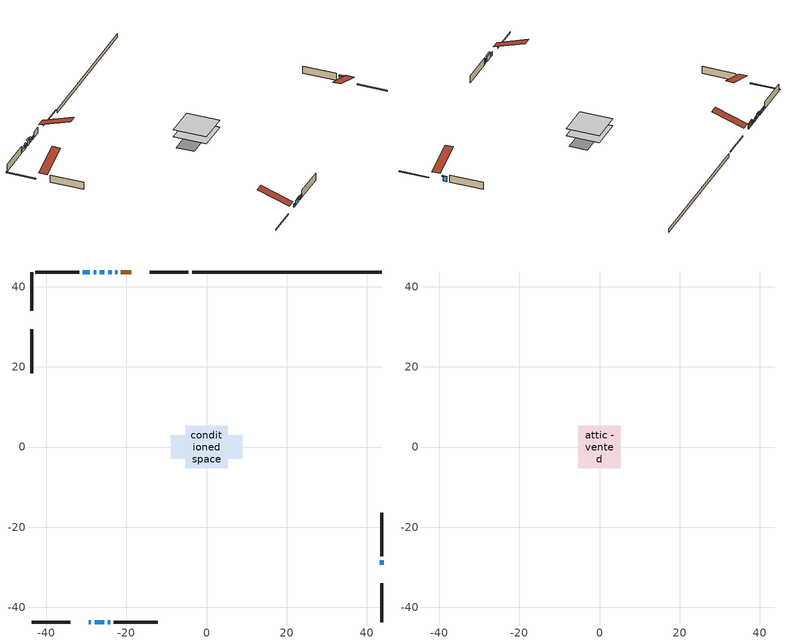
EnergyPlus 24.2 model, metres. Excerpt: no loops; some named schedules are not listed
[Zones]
conditioned space
 floor adiabatic (Floor2 construction): -5.1,-5.1 -5.1,5.1 5.1,5.1 5.1,-5.1 z0.29
 floor adiabatic (AdiabaticFloorConstruction): -5.32,-5.32 -5.32,5.32 5.32,5.32 5.32,-5.32 z0.29
 floor foundation (Slab1 construction): -8.88,-2.93 -8.88,2.93 8.88,2.93 8.88,-2.93 z-0.91
 wall outside (RimJoist1 construction): -4.53,43.65 -14.21,43.65 / -43.65,-43.65 -33.96,-43.65 / -43.65,43.65 -43.65,33.96 / 43.65,-43.65 43.65,-33.96 z0.29:0.59
 wall outside (AdiabaticWallConstruction 1): -18.8,43.65 -21.4,43.65 z0.29:2.32
 wall outside (AdiabaticWallConstruction): -29.38,-43.65 -28.86,-43.65 / -22.32,43.65 -22.74,43.65 z0.29:1.51; -27.93,-43.65 -25.54,-43.65 / 43.65,-29.37 43.65,-28.21 / -25.46,43.65 -26.63,43.65 z0.29:1.94; -24.62,-43.65 -24.06,-43.65 z0.29:1.69; -23.67,43.65 -24.54,43.65 / -29.07,43.65 -30.85,43.65 z0.29:1.31; -27.56,43.65 -28.15,43.65 z0.29:1.41
 wall outside (Wall1 construction): -31.78,43.65 -42.72,43.65 / -23.13,-43.65 -12.19,-43.65 / -43.65,29.37 -43.65,18.43 / 43.65,-27.28 43.65,-16.34 z0.29:2.73
 wall foundation (FoundationWall1 construction): 43.65,43.65 -3.6,43.65 z-0.91:0.29
 window (WindowConstruction 7): -29.37,-43.65 -28.86,-43.65 z0.29:1.51
 window (WindowConstruction 5): -27.93,-43.65 -25.54,-43.65 z0.29:1.94
 window (WindowConstruction 6): -24.61,-43.65 -24.06,-43.65 z0.29:1.69
 window (WindowConstruction 8): -22.32,43.65 -22.74,43.65 z0.29:1.51
 window (WindowConstruction): 43.65,-29.37 43.65,-28.21 z0.29:1.94
 window (WindowConstruction 1): -23.67,43.65 -24.53,43.65 z0.29:1.3
 window (WindowConstruction 2): -25.46,43.65 -26.63,43.65 z0.29:1.94
 window (WindowConstruction 3): -27.56,43.65 -28.15,43.65 z0.29:1.41
 window (WindowConstruction 4): -29.07,43.65 -30.85,43.65 z0.29:1.3
 door (Door): -18.8,43.65 -21.4,43.65 z0.29:2.32
 ceiling adiabatic (AdiabaticFloorConstruction): 5.32,-5.32 5.32,5.32 -5.32,5.32 -5.32,-5.32 z0.29
attic - vented
 floor to conditioned space (Floor1 construction Reversed): -5.32,-5.32 -5.32,5.32 5.32,5.32 5.32,-5.32 z2.73
 roof outside (Roof1 construction): -17.87,43.65,2.73 -17.87,33.28,6.18 -15.14,33.28,6.18 -15.14,43.65,2.73; -30.3,-43.65,2.73 -30.3,-33.28,6.18 -33.04,-33.28,6.18 -33.04,-43.65,2.73; -43.65,30.3,2.73 -33.28,30.3,6.18 -33.28,33.04,6.18 -43.65,33.04,2.73; 43.65,-30.3,2.73 33.28,-30.3,6.18 33.28,-33.04,6.18 43.65,-33.04,2.73
shading: -25.34,-43.65 -28.13,-43.65 -28.13,-44.06 -25.34,-44.06 z2.14; -23.86,-43.65 -24.82,-43.65 -24.82,-44.06 -23.86,-44.06 z1.89; 43.65,-28 43.65,-29.57 44.06,-29.57 44.06,-28 z2.14; -24.74,43.65 -23.47,43.65 -23.47,44.06 -24.74,44.06 z1.51; -26.83,43.65 -25.26,43.65 -25.26,44.06 -26.83,44.06 z2.14; -28.35,43.65 -27.36,43.65 -27.36,44.06 -28.35,44.06 z1.61; -31.05,43.65 -28.87,43.65 -28.87,44.06 -31.05,44.06 z1.51
[Building]
Building 1: Terrain=Suburbs
[Site:Location]
Victoria Intl AP_BC: Latitude {deg}=48.65; Longitude {deg}=-123.43; Time Zone {hr}=-8; Elevation {m}=20; Keep Site Location Information=Yes
[Site:GroundTemperature:Shallow]
8.05499, 7.06759, 6.98852, 7.45709, 9.33813, 11.2104, 12.8336, 13.8618, 13.9492, 13.1129, 11.5311, 9.71625
[Site:WaterMainsTemperature]
Calculation Method=Schedule; Temperature Schedule=mains temperature schedule
[Material] Roughness=Rough; Thermal Absorptance=0.9
Name | Thickness {m} | Conductivity {W/m-K} | Density {kg/m3} | Specific Heat {J/kg-K} | Solar Absorptance | Visible Absorptance
asphalt or fiberglass shingles | 0.00635 | 0.162714 | 1121.4 | 1465.45 | 0.4 | 0.4
ceiling loosefill ins | 0.254 | 0.0480833 | 16.02 | 1046.75 | 0.7 | 0.7
ceiling stud and cavity | 0.1397 | 0.164942 | 65.682 | 1177.47 | 0.7 | 0.7
concrete 4.0 in. | 0.1016 | 1.803125 | 2242.8 | 837.4 | 0.7 | 0.7
concrete 8.0 in. | 0.2032 | 1.803125 | 2242.8 | 837.4 | 0.7 | 0.7
door material | 0.04445 | 0.053851 | 512.64 | 1214.23 | 0.7 | 0.7
exterior vertical ins | 0.0205193 | 0.029427 | 32.04 | 1214.23 | 0.7 | 0.7
floor covering | 0.0127 | 9.015625 | 54.468 | 1339.84 | 0.6 | 0.6
floor covering 1 | 0.0127 | 0.0433444 | 54.468 | 1339.84 | 0.6 | 0.6
floor rigid ins; wall rigid ins | 0.512978 | 0.029427 | 32.04 | 1214.23 | 0.7 | 0.7
floor stud and cavity | 0.0889 | 0.340671 | 50.32683 | 1063.81 | 0.7 | 0.7
floor stud and cavity 1 | 0.1397 | 1.75129 | 37.0049 | 1207.88 | 0.7 | 0.7
furniture material conditioned space 1 | 0.1524 | 0.115458 | 640.8 | 1214.23 | 0.6 | 0.6
gypsum board | 0.0127 | 0.160291 | 801 | 837.4 | 0.6 | 0.6
gypsum board 1 | 0.0127 | 0.160291 | 801 | 837.4 | 0.7 | 0.7
osb sheathing 0.5 in. | 0.0127 | 0.115458 | 512.64 | 1214.23 | 0.7 | 0.7
osb sheathing 0.75 in. | 0.01905 | 0.115458 | 512.64 | 1214.23 | 0.7 | 0.7
osb sheathing 2.0 in. | 0.0508 | 0.115458 | 512.64 | 1214.23 | 0.7 | 0.7
rim joist rigid ins | 0.051816 | 0.029427 | 32.04 | 1214.23 | 0.7 | 0.7
rim joist stud and cavity | 0.0508 | 0.0414762 | 125.044 | 1163.47 | 0.6 | 0.6
wall stud and cavity | 0.1397 | 0.0980698 | 139.0536 | 1170.24 | 0.7 | 0.7
wall stud and cavity 1 | 0.0889 | 0.380278 | 52.3479 | 1209.89 | 0.7 | 0.7
wall stud and cavity 2 | 0.0889 | 0.391764 | 83.0341 | 1211.67 | 0.7 | 0.7
wood siding | 0.0254 | 0.102417 | 544.68 | 1172.36 | 0.4 | 0.4
wood siding 1; wood siding 2; wood siding 3 | 0.0254 | 0.102417 | 544.68 | 1172.36 | 0.7 | 0.7
[WindowMaterial:SimpleGlazingSystem]
Name | U-Factor {W/m2-K} | Solar Heat Gain Coefficient
WindowMaterial | 3.57884 | 0.7
WindowMaterial 1 | 4.8757 | 0.64
WindowMaterial 2 | 4.837656 | 0.65
WindowMaterial 3 | 4.269856 | 0.68
WindowMaterial 4 | 3.35456 | 0.72
WindowMaterial 5 | 5.03752 | 0.63
WindowMaterial 6 | 2.69648 | 0.42
WindowMaterial 7 | 6.76988 | 0.73
[Construction]
AdiabaticFloorConstruction: floor stud and cavity 1, floor rigid ins, osb sheathing 0.75 in., floor covering 1
AdiabaticWallConstruction: wood siding 2, wall rigid ins, wall stud and cavity 1, gypsum board
AdiabaticWallConstruction 1: wood siding 3, wall rigid ins, wall stud and cavity 1, gypsum board
Door: door material
Floor1 construction Reversed: gypsum board, ceiling stud and cavity, ceiling loosefill ins
Floor2 construction: floor stud and cavity, floor covering
FoundationWall1 construction: concrete 8.0 in., gypsum board 1
furniture construction conditioned space 1: furniture material conditioned space 1
PartitionWallConstruction: gypsum board, wall stud and cavity 2, gypsum board
RimJoist1 construction: wood siding 1, rim joist rigid ins, osb sheathing 2.0 in., rim joist stud and cavity
Roof1 construction: asphalt or fiberglass shingles
Slab1 construction: concrete 4.0 in.
Wall1 construction: wood siding, osb sheathing 0.5 in., wall stud and cavity, gypsum board
WindowConstruction; WindowConstruction 2: WindowMaterial
WindowConstruction 1: WindowMaterial 1
WindowConstruction 3: WindowMaterial 2
WindowConstruction 4: WindowMaterial 3
WindowConstruction 5: WindowMaterial 4
WindowConstruction 6: WindowMaterial 5
WindowConstruction 7: WindowMaterial 6
WindowConstruction 8: WindowMaterial 7
[Zone] Multiplier=1; Part of Total Floor Area=Yes
Name | Volume {m3}
attic - vented | 63.5951
conditioned space | 310.9
[Space]
Name | Zone | Volume {m3}
attic - vented 1 | attic - vented | 63.5951
conditioned space 1 | conditioned space | 310.9
[ZoneInfiltration:EffectiveLeakageArea]
infil attic - vented 1: Zone or Space=attic - vented 1; Schedule=Always On Discrete; Effective Air Leakage Area {cm2}=5037.33; Stack Coefficient=0.000240356; Wind Coefficient=1.04748e-05
[ZoneMixing]
whole house fan mix: Zone or Space=attic - vented; Schedule=Always On Continuous; Design Flow Rate Calculation Method=Flow/Zone; Design Flow Rate {m3/s}=0; Source Zone or Space=conditioned space
[SurfaceProperty:ExposedFoundationPerimeter]
Slab1: Exposed Perimeter Calculation Method=TotalExposedPerimeter; Total Exposed Perimeter {m}=47.245
[InternalMass] Zone or ZoneList=conditioned space; Space or SpaceList=conditioned space 1
Name | Construction | Surface Area {m2}
furniture mass conditioned space 1 | furniture construction conditioned space 1 | 128.632
partition wall mass | PartitionWallConstruction | 217.44
[Lights]
interior lighting: Zone or ZoneList or Space or SpaceList=conditioned space 1; Schedule=interior lighting schedule; Design Level Calculation Method=LightingLevel; Lighting Level {W}=343.2; Return Air Fraction=0; Fraction Radiant=0.6; Fraction Visible=0.2; Fraction Replaceable=1
[People]
occupants: Zone or ZoneList or Space or SpaceList=conditioned space 1; Number of People Schedule=occupants schedule; Number of People Calculation Method=People; Number of People=3; Fraction Radiant=0.314171; Sensible Heat Fraction=0.56303; Activity Level Schedule=occupants activity schedule; Carbon Dioxide Generation Rate {m3/s-W}=0; Enable ASHRAE 55 Comfort Warnings=No; Mean Radiant Temperature Calculation Type=EnclosureAveraged
[ElectricEquipment] Zone or ZoneList or Space or SpaceList=conditioned space 1; Design Level Calculation Method=EquipmentLevel
Name | Schedule | Design Level {W} | Fraction Latent | Fraction Radiant | Fraction Lost
clothes dryer | clothes dryer schedule | 140.772 | 0.015 | 0.081 | 0.85
clothes washer | clothes washer schedule | 32.1985 | 0.03 | 0.162 | 0.7
cooking range | cooking range schedule | 215.147 | 0.08 | 0.432 | 0.2
dishwasher | dishwasher schedule | 66.8632 | 0.3 | 0.18 | 0.4
fridge | fridge schedule | 72.9452 | 0 | 0.6 | 0
mech vent bath fan 0 | mech vent bath fan 0 schedule | 50.2 | 0 | 0 | 1
mech vent bath fan 1 | mech vent bath fan 1 schedule | 50.2 | 0 | 0 | 1
mech vent house fan | mech vent house fan schedule | 0 | 0 | 0 | 1
mech vent house fan cfis | mech vent house fan cfis schedule | 0 | 0 | 0 | 0
misc plug loads | misc plug loads schedule | 494.7 | 0.045 | 0.513 | 0.1
whole house fan | Always On Discrete | 0 | 0 | 0 | 1
[OtherEquipment] Zone or ZoneList or Space or SpaceList=conditioned space 1; Design Level Calculation Method=EquipmentLevel
Name | Fuel Type | Schedule | Design Level {W} | Fraction Latent | Fraction Radiant | Fraction Lost
clothes dryer 1 | Electricity | clothes dryer schedule | 0 | 0.015 | 0.081 | 0.85
cooking range 1 | Electricity | cooking range schedule | 0 | 0.08 | 0.432 | 0.2
general water use latent | None | general water use schedule | 62.594 | 1 | 0 | 0
general water use sensible | None | general water use schedule | -61.6891 | 0 | 0.6 | 0
mech vent house fan latent load | None | Always On Discrete | 0 | 1 | 0 | 0
mech vent house fan sensible load | None | Always On Discrete | 0 | 0 | 0 | 0
water heater energy adjustment1 | Electricity | Always On Discrete | 0.01 | 0 | 0 | 1
[ZoneInfiltration:DesignFlowRate] Zone or ZoneList or Space or SpaceList=conditioned space 1; Schedule=Always On Discrete; Design Flow Rate Calculation Method=Flow/Zone; Design Flow Rate {m3/s}=0
infil flow; natural vent flow; whole house fan flow
[ZoneControl:Thermostat]
conditioned space Thermostat: Zone or ZoneList=conditioned space; Control Type Schedule=conditioned space Thermostat Schedule; Control 1=conditioned space temperature setpoint; Temperature Difference Between Cutout And Setpoint {deltaC}=0
[ZoneHVAC:Baseboard:Convective:Electric]
electric baseboard: Availability Schedule=Always On Discrete; Heating Design Capacity {W}=5694.66; Efficiency=1
[AirLoopHVAC:UnitarySystem]
unit heater unitary system: Control Type=Load; Controlling Zone or Thermostat Location=conditioned space; Dehumidification Control Type=None; Availability Schedule=Always On Discrete; Supply Fan=unit heater supply fan; Fan Placement=BlowThrough; Supply Air Fan Operating Mode Schedule=unit heater auto fan schedule; Heating Coil=unit heater htg coil; DX Heating Coil Sizing Ratio=1; Use DOAS DX Cooling Coil=No; Minimum Supply Air Temperature {C}=2; Latent Load Control=SensibleOnlyLoadControl; Cooling Supply Air Flow Rate Method=None; Heating Supply Air Flow Rate Method=SupplyAirFlowRate; Heating Supply Air Flow Rate {m3/s}=0.00141584; No Load Supply Air Flow Rate Method=SupplyAirFlowRate; No Load Supply Air Flow Rate {m3/s}=0; No Load Supply Air Flow Rate Control Set To Low Speed=Yes; Maximum Supply Air Temperature {C}=48.8889; Maximum Outdoor Dry-Bulb Temperature for Supplemental Heater Operation {C}=21; Ancillary On-Cycle Electric Power {W}=0; Ancillary Off-Cycle Electric Power {W}=0
[Fan:SystemModel]
unit heater supply fan: Availability Schedule=Always On Discrete; Design Maximum Air Flow Rate {m3/s}=0.00141584; Speed Control Method=Discrete; Electric Power Minimum Flow Rate Fraction=0.2; Design Pressure Rise {Pa}=500; Motor Efficiency=1; Motor In Air Stream Fraction=1; Design Electric Power Consumption {W}=Autosize; Design Power Sizing Method=PowerPerFlow; Electric Power Per Unit Flow Rate {W/(m3/s)}=1e-06; Electric Power Per Unit Flow Rate Per Unit Pressure {W/((m3/s)-Pa)}=1.66667; Fan Total Efficiency=0.7; Motor Loss Radiative Fraction=0; Number of Speeds=1; Speed Flow Fraction 1=1; Speed Electric Power Fraction 1=1
[Coil:Heating:Fuel]
unit heater htg coil: Availability Schedule=Always On Discrete; Fuel Type=NaturalGas; Burner Efficiency=0.3; Nominal Capacity {W}=0.293071; On Cycle Parasitic Electric Load {W}=0; Off Cycle Parasitic Fuel Load {W}=0
[Zone equipment]
conditioned space: electric baseboard, unit heater unitary system
[Foundation:Kiva]
Foundation Kiva 1: Initial Indoor Air Temperature {C}=18; Wall Height Above Grade {m}=0.289987; Wall Depth Below Slab {m}=0.2032; Custom Block Material Name 1=exterior vertical ins; Custom Block Depth 1 {m}=1.2; Custom Block X Position 1 {m}=0.2159; Custom Block Z Position 1 {m}=0
[Foundation:Kiva:Settings]
Soil Conductivity {W/m-K}=0.849921; Soil Density {kg/m3}=1842.3; Soil Specific Heat {J/kg-K}=418.7; Ground Solar Absorptivity=0.9; Ground Thermal Absorptivity=0.9; Ground Surface Roughness {m}=0.03; Far-Field Width {m}=40; Deep-Ground Boundary Condition=ZeroFlux; Deep-Ground Depth {m}=40; Minimum Cell Dimension {m}=0.2; Maximum Cell Growth Coefficient=3; Simulation Timestep=Timestep
[Exterior:Lights]
exterior lighting: Schedule=exterior lighting schedule; Design Level {W}=75.6
[EnergyManagementSystem:GlobalVariable]
infil_program_Qfan
infil_program_Qinf
natural_vent_program_Qnv
natural_vent_program_Qwhf
[EnergyManagementSystem:Sensor]
Name | Output:Variable or Output:Meter Index Key | Output:Variable or Output:Meter
airflow_gain | infil flow | Infiltration Sensible Heat Gain Energy
airflow_gain_1 | natural vent flow | Infiltration Sensible Heat Gain Energy
airflow_gain_2 | whole house fan flow | Infiltration Sensible Heat Gain Energy
airflow_loss | infil flow | Infiltration Sensible Heat Loss Energy
airflow_loss_1 | natural vent flow | Infiltration Sensible Heat Loss Energy
airflow_loss_2 | whole house fan flow | Infiltration Sensible Heat Loss Energy
clg_load_cond |  | Cooling:EnergyTransfer:Zone:CONDITIONED SPACE
clg_sp_s; clg_sp_s_1 | cooling setpoint | Schedule Value
clothes_dryer_exhaust_0_sch_s | clothes dryer exhaust 0 schedule | Schedule Value
conditioned_space_clg_unmet_s | conditioned space | Zone Cooling Setpoint Not Met Time
conditioned_space_htg_unmet_s | conditioned space | Zone Heating Setpoint Not Met Time
cool_season | cooling season schedule | Schedule Value
fridge_tin_s | conditioned space | Zone Mean Air Temperature
htg_load_cond |  | Heating:EnergyTransfer:Zone:CONDITIONED SPACE
htg_sp_s; htg_sp_s_1 | heating setpoint | Schedule Value
ig_ee_conv | clothes dryer | Electric Equipment Convective Heating Energy
ig_ee_conv_2 | cooking range | Electric Equipment Convective Heating Energy
ig_ee_conv_4 | fridge | Electric Equipment Convective Heating Energy
ig_ee_conv_5 | misc plug loads | Electric Equipment Convective Heating Energy
ig_ee_conv_6 | whole house fan | Electric Equipment Convective Heating Energy
ig_ee_rad | clothes dryer | Electric Equipment Radiant Heating Energy
ig_ee_rad_2 | cooking range | Electric Equipment Radiant Heating Energy
ig_ee_rad_4 | fridge | Electric Equipment Radiant Heating Energy
ig_ee_rad_5 | misc plug loads | Electric Equipment Radiant Heating Energy
ig_ee_rad_6 | whole house fan | Electric Equipment Radiant Heating Energy
ig_lgt_conv | interior lighting | Lights Convective Heating Energy
ig_lgt_rad | interior lighting | Lights Radiant Heating Energy
ig_lgt_vis | interior lighting | Lights Visible Radiation Heating Energy
ig_oe_conv | clothes dryer 1 | Other Equipment Convective Heating Energy
ig_oe_conv_1 | cooking range 1 | Other Equipment Convective Heating Energy
ig_oe_conv_2 | general water use latent | Other Equipment Convective Heating Energy
ig_oe_conv_3 | general water use sensible | Other Equipment Convective Heating Energy
ig_oe_conv_4 | water heater energy adjustment1 | Other Equipment Convective Heating Energy
ig_oe_rad | clothes dryer 1 | Other Equipment Radiant Heating Energy
ig_oe_rad_1 | cooking range 1 | Other Equipment Radiant Heating Energy
ig_oe_rad_2 | general water use latent | Other Equipment Radiant Heating Energy
ig_oe_rad_3 | general water use sensible | Other Equipment Radiant Heating Energy
ig_oe_rad_4 | water heater energy adjustment1 | Other Equipment Radiant Heating Energy
ig_ppl_conv | occupants | People Convective Heating Energy
ig_ppl_rad | occupants | People Radiant Heating Energy
im_conv | furniture mass conditioned space 1 | Surface Inside Face Convection Heat Gain Energy
im_conv_1 | partition wall mass | Surface Inside Face Convection Heat Gain Energy
im_ig | furniture mass conditioned space 1 | Surface Inside Face Internal Gains Radiation Heat Gain Energy
im_ig_1 | partition wall mass | Surface Inside Face Internal Gains Radiation Heat Gain Energy
im_lgt | furniture mass conditioned space 1 | Surface Inside Face Lights Radiation Heat Gain Energy
im_lgt_1 | partition wall mass | Surface Inside Face Lights Radiation Heat Gain Energy
im_sol | furniture mass conditioned space 1 | Surface Inside Face Solar Radiation Heat Gain Energy
im_sol_1 | partition wall mass | Surface Inside Face Solar Radiation Heat Gain Energy
im_surf | furniture mass conditioned space 1 | Surface Inside Face Net Surface Thermal Radiation Heat Gain Energy
im_surf_1 | partition wall mass | Surface Inside Face Net Surface Thermal Radiation Heat Gain Energy
mech_vent_bath_fan_0_sch_s | mech vent bath fan 0 schedule | Schedule Value
mech_vent_bath_fan_1_sch_s | mech vent bath fan 1 schedule | Schedule Value
mv_conv | mech vent bath fan 0 | Electric Equipment Convective Heating Energy
mv_conv_1 | mech vent bath fan 1 | Electric Equipment Convective Heating Energy
mv_conv_2 | mech vent house fan | Electric Equipment Convective Heating Energy
mv_conv_3 | mech vent house fan cfis | Electric Equipment Convective Heating Energy
mv_conv_4 | mech vent house fan latent load | Other Equipment Convective Heating Energy
mv_conv_5 | mech vent house fan sensible load | Other Equipment Convective Heating Energy
mv_rad | mech vent bath fan 0 | Electric Equipment Radiant Heating Energy
mv_rad_1 | mech vent bath fan 1 | Electric Equipment Radiant Heating Energy
mv_rad_2 | mech vent house fan | Electric Equipment Radiant Heating Energy
mv_rad_3 | mech vent house fan cfis | Electric Equipment Radiant Heating Energy
mv_rad_4 | mech vent house fan latent load | Other Equipment Radiant Heating Energy
mv_rad_5 | mech vent house fan sensible load | Other Equipment Radiant Heating Energy
natural_vent_s | natural vent schedule | Schedule Value
out_pb_s |  | Site Outdoor Air Barometric Pressure
out_wt_s |  | Site Outdoor Air Humidity Ratio
site_vw_s |  | Site Wind Speed
ss_back_out | Window1 | Surface Window Shortwave from Zone Back Out Window Heat Transfer Rate
ss_back_out_1 | Window10 | Surface Window Shortwave from Zone Back Out Window Heat Transfer Rate
ss_back_out_2 | Window11 | Surface Window Shortwave from Zone Back Out Window Heat Transfer Rate
ss_back_out_3 | Window4 | Surface Window Shortwave from Zone Back Out Window Heat Transfer Rate
ss_back_out_4 | Window5 | Surface Window Shortwave from Zone Back Out Window Heat Transfer Rate
ss_back_out_5 | Window6 | Surface Window Shortwave from Zone Back Out Window Heat Transfer Rate
ss_back_out_6 | Window7 | Surface Window Shortwave from Zone Back Out Window Heat Transfer Rate
ss_back_out_7 | Window8 | Surface Window Shortwave from Zone Back Out Window Heat Transfer Rate
ss_back_out_8 | Window9 | Surface Window Shortwave from Zone Back Out Window Heat Transfer Rate
ss_conv | Door1 | Surface Inside Face Convection Heat Gain Energy
ss_conv_1 | Window1 | Surface Inside Face Convection Heat Gain Energy
ss_conv_2 | Window10 | Surface Inside Face Convection Heat Gain Energy
ss_conv_3 | Window11 | Surface Inside Face Convection Heat Gain Energy
ss_conv_4 | Window4 | Surface Inside Face Convection Heat Gain Energy
ss_conv_5 | Window5 | Surface Inside Face Convection Heat Gain Energy
ss_conv_6 | Window6 | Surface Inside Face Convection Heat Gain Energy
ss_conv_7 | Window7 | Surface Inside Face Convection Heat Gain Energy
ss_conv_8 | Window8 | Surface Inside Face Convection Heat Gain Energy
ss_conv_9 | Window9 | Surface Inside Face Convection Heat Gain Energy
ss_ig | Door1 | Surface Inside Face Internal Gains Radiation Heat Gain Energy
ss_ig_1 | Window1 | Surface Inside Face Internal Gains Radiation Heat Gain Energy
ss_ig_2 | Window10 | Surface Inside Face Internal Gains Radiation Heat Gain Energy
ss_ig_3 | Window11 | Surface Inside Face Internal Gains Radiation Heat Gain Energy
ss_ig_4 | Window4 | Surface Inside Face Internal Gains Radiation Heat Gain Energy
ss_ig_5 | Window5 | Surface Inside Face Internal Gains Radiation Heat Gain Energy
ss_ig_6 | Window6 | Surface Inside Face Internal Gains Radiation Heat Gain Energy
ss_ig_7 | Window7 | Surface Inside Face Internal Gains Radiation Heat Gain Energy
ss_ig_8 | Window8 | Surface Inside Face Internal Gains Radiation Heat Gain Energy
ss_ig_9 | Window9 | Surface Inside Face Internal Gains Radiation Heat Gain Energy
ss_lgt | Door1 | Surface Inside Face Lights Radiation Heat Gain Energy
ss_sol | Door1 | Surface Inside Face Solar Radiation Heat Gain Energy
ss_surf | Door1 | Surface Inside Face Net Surface Thermal Radiation Heat Gain Energy
ss_surf_1 | Window1 | Surface Inside Face Net Surface Thermal Radiation Heat Gain Energy
ss_surf_2 | Window10 | Surface Inside Face Net Surface Thermal Radiation Heat Gain Energy
ss_surf_3 | Window11 | Surface Inside Face Net Surface Thermal Radiation Heat Gain Energy
ss_surf_4 | Window4 | Surface Inside Face Net Surface Thermal Radiation Heat Gain Energy
ss_surf_5 | Window5 | Surface Inside Face Net Surface Thermal Radiation Heat Gain Energy
ss_surf_6 | Window6 | Surface Inside Face Net Surface Thermal Radiation Heat Gain Energy
ss_surf_7 | Window7 | Surface Inside Face Net Surface Thermal Radiation Heat Gain Energy
ss_surf_8 | Window8 | Surface Inside Face Net Surface Thermal Radiation Heat Gain Energy
ss_surf_9 | Window9 | Surface Inside Face Net Surface Thermal Radiation Heat Gain Energy
ss_trans_in | Window1 | Surface Window Transmitted Solar Radiation Rate
ss_trans_in_1 | Window10 | Surface Window Transmitted Solar Radiation Rate
ss_trans_in_2 | Window11 | Surface Window Transmitted Solar Radiation Rate
ss_trans_in_3 | Window4 | Surface Window Transmitted Solar Radiation Rate
ss_trans_in_4 | Window5 | Surface Window Transmitted Solar Radiation Rate
ss_trans_in_5 | Window6 | Surface Window Transmitted Solar Radiation Rate
ss_trans_in_6 | Window7 | Surface Window Transmitted Solar Radiation Rate
ss_trans_in_7 | Window8 | Surface Window Transmitted Solar Radiation Rate
ss_trans_in_8 | Window9 | Surface Window Transmitted Solar Radiation Rate
ss_trans_out | Window1 | Surface Inside Face Initial Transmitted Diffuse Transmitted Out Window Solar Radiation Rate
ss_trans_out_1 | Window10 | Surface Inside Face Initial Transmitted Diffuse Transmitted Out Window Solar Radiation Rate
ss_trans_out_2 | Window11 | Surface Inside Face Initial Transmitted Diffuse Transmitted Out Window Solar Radiation Rate
ss_trans_out_3 | Window4 | Surface Inside Face Initial Transmitted Diffuse Transmitted Out Window Solar Radiation Rate
ss_trans_out_4 | Window5 | Surface Inside Face Initial Transmitted Diffuse Transmitted Out Window Solar Radiation Rate
ss_trans_out_5 | Window6 | Surface Inside Face Initial Transmitted Diffuse Transmitted Out Window Solar Radiation Rate
ss_trans_out_6 | Window7 | Surface Inside Face Initial Transmitted Diffuse Transmitted Out Window Solar Radiation Rate
ss_trans_out_7 | Window8 | Surface Inside Face Initial Transmitted Diffuse Transmitted Out Window Solar Radiation Rate
ss_trans_out_8 | Window9 | Surface Inside Face Initial Transmitted Diffuse Transmitted Out Window Solar Radiation Rate
s_conv | Floor1 | Surface Inside Face Convection Heat Gain Energy
s_conv_1 | Floor2 | Surface Inside Face Convection Heat Gain Energy
s_conv_10 | Wall1:0 | Surface Inside Face Convection Heat Gain Energy
s_conv_11 | Wall1:180 | Surface Inside Face Convection Heat Gain Energy
s_conv_12 | Wall1:270 | Surface Inside Face Convection Heat Gain Energy
s_conv_13 | Wall1:90 | Surface Inside Face Convection Heat Gain Energy
s_conv_2 | FoundationWall1 | Surface Inside Face Convection Heat Gain Energy
s_conv_3 | inferred conditioned ceiling | Surface Inside Face Convection Heat Gain Energy
s_conv_4 | inferred conditioned floor | Surface Inside Face Convection Heat Gain Energy
s_conv_5 | RimJoist1:0 | Surface Inside Face Convection Heat Gain Energy
s_conv_6 | RimJoist1:180 | Surface Inside Face Convection Heat Gain Energy
s_conv_7 | RimJoist1:270 | Surface Inside Face Convection Heat Gain Energy
s_conv_8 | RimJoist1:90 | Surface Inside Face Convection Heat Gain Energy
s_conv_9 | Slab1 | Surface Inside Face Convection Heat Gain Energy
s_ig | Floor1 | Surface Inside Face Internal Gains Radiation Heat Gain Energy
